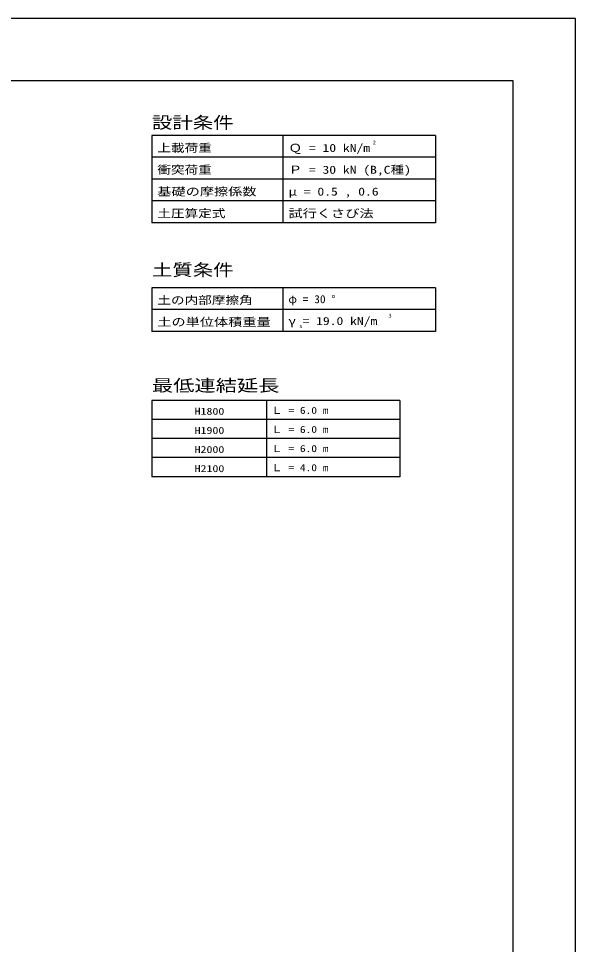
# Model space of a CAD drawing. Units: millimetres at full size; details may follow other scales. Extents: x 0 to 25230, y 0 to 17820.
# Drawn here: x 19868 to 25230, y 8910 to 17820 of the extents above; entities that cross this region are included whole.
import ezdxf
from ezdxf.enums import TextEntityAlignment as Align

# ---------------------------------------------------------------- set-up
doc = ezdxf.new("R2010")
doc.units = ezdxf.units.MM
for name, color, linetype, lineweight in [('D-TTL', 2, 'Continuous', 25), ('D-TTL-FRAM', 2, 'Continuous', 25), ('D-TTL-LINE', 7, 'Continuous', 25), ('D-TTL-TXT', 7, 'Continuous', 25)]:
    doc.layers.add(name, color=color, linetype=linetype, lineweight=lineweight)
doc.styles.add('ＭＳ ゴシック', font='')
doc.styles.get('ＭＳ ゴシック').set_extended_font_data('MS Gothic')

msp = doc.modelspace()

# ---------------------------------------------------------------- linework, layer by layer
at = {"layer": 'D-TTL'}
for points in [[(0, 0), (25230, 0), (25230, 17820), (0, 17820)], [(600, 600), (24630, 600), (24630, 17220), (600, 17220)]]:
    msp.add_lwpolyline(points, close=True, dxfattribs=at)
at = {"layer": 'D-TTL-FRAM'}
for p, q in [((23881.875, 16695), (21151.875, 16695)), ((21151.875, 16695), (21151.875, 15855)), ((23881.875, 16695), (23881.875, 15855)), ((23881.875, 15855), (21151.875, 15855)), ((23881.875, 15229.529), (21151.875, 15229.529)), ((23881.875, 15229.529), (21151.875, 15229.529)), ((21151.875, 15229.529), (21151.875, 14809.529)), ((23881.875, 15229.529), (23881.875, 14809.529)), ((23881.875, 14809.529), (21151.875, 14809.529)), ((23540.625, 14145.755), (21151.875, 14145.755)), ((21151.875, 14145.755), (21151.875, 13410.755)), ((23540.625, 14145.755), (23540.625, 13410.755)), ((23540.625, 13410.755), (21151.875, 13410.755))]:
    msp.add_line(p, q, dxfattribs=at)
at = {"layer": 'D-TTL-LINE'}
for p, q in [((22411.875, 16695), (22411.875, 15855)), ((23881.875, 16485), (21151.875, 16485)), ((23881.875, 16275), (21151.875, 16275)), ((23881.875, 16065), (21151.875, 16065)), ((22411.875, 15229.529), (22411.875, 14809.529)), ((23881.875, 15019.529), (21151.875, 15019.529)), ((22254.375, 14145.755), (22254.375, 13410.755)), ((23540.625, 13962.005), (21151.875, 13962.005)), ((23540.625, 13778.255), (21151.875, 13778.255)), ((23540.625, 13594.505), (21151.875, 13594.505))]:
    msp.add_line(p, q, dxfattribs=at)

# ---------------------------------------------------------------- texts
at = {"layer": 'D-TTL-TXT', "style": 'ＭＳ ゴシック'}
for s, height, width, p in [('設計条件', 115.5, 1.25, (21151.875, 16726.5)), ('上載荷重', 76.98, 1.25, (21204.375, 16513)), ('Ｑ = 10 kN/m', 76.98, 1.25, (22466.963, 16513)), ('2', 38.49, 1.15, (23278.55, 16596.625)), ('衝突荷重', 76.98, 1.25, (21204.375, 16303)), ('Ｐ = 30 kN (B,C種)', 76.98, 1.25, (22466.963, 16303)), ('基礎の摩擦係数', 76.98, 1.3, (21204.375, 16093)), ('μ = 0.5 , 0.6', 76.98, 1.25, (22466.963, 16093)), ('土圧算定式', 76.98, 1.25, (21204.375, 15883)), ('試行くさび法', 76.98, 1.3, (22466.963, 15883)), ('土質条件', 115.5, 1.25, (21151.875, 15309)), ('土の内部摩擦角', 76.98, 1.25, (21204.375, 15047.529)), ('φ = 30 °', 76.98, 1.05, (22465.809, 15057.774)), ('3', 38.49, 1.15, (23430.563, 14929.48)), ('土の単位体積重量', 76.98, 1.3, (21204.375, 14837.529)), ('γ = 19.0 kN/m', 76.98, 1.25, (22465.809, 14847.774)), ('s', 38.49, 1.15, (22570.597, 14830.322)), ('最低連結延長', 115.5, 1.3, (21151.875, 14196.432)), ('Ｌ = 6.0 m', 67.36, 1.2, (22301.567, 13995.47)), ('H1800', 67.36, 1.25, (21563.249, 13986.505)), ('H1900', 67.36, 1.25, (21563.249, 13802.755)), ('Ｌ = 6.0 m', 67.36, 1.2, (22301.567, 13811.72)), ('H2000', 67.36, 1.25, (21563.249, 13619.005)), ('Ｌ = 6.0 m', 67.36, 1.2, (22301.567, 13627.97)), ('H2100', 67.36, 1.25, (21563.249, 13435.255)), ('Ｌ = 4.0 m', 67.36, 1.2, (22301.567, 13444.22))]:
    msp.add_text(s, height=height, dxfattribs=dict(at, width=width)).set_placement(p, align=Align.BOTTOM_LEFT)

doc.saveas('drawing.dxf')
